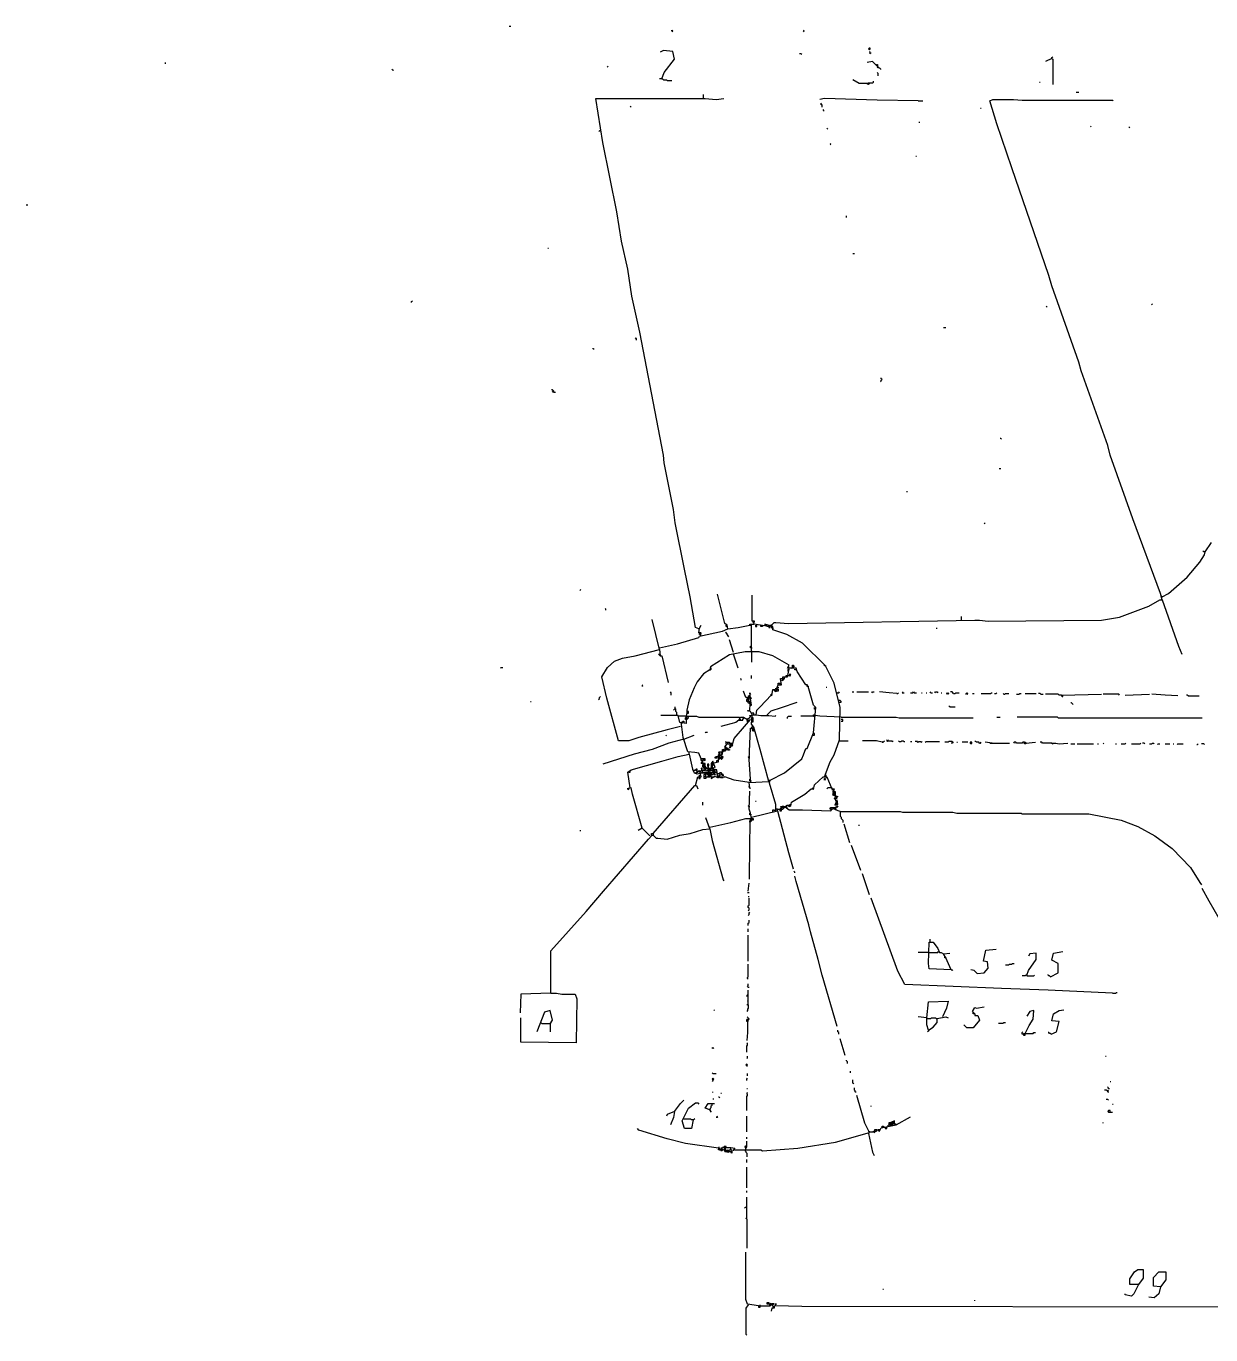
# Model space of a CAD drawing. Header units: millimetres. Extents: x 32 to 4162, y 440 to 3057.
# Drawn here: x 32 to 1538, y 1394 to 3057 of the extents above; entities that cross this region are included whole.
import ezdxf

# ---------------------------------------------------------------- set-up
doc = ezdxf.new("R2010")
doc.units = ezdxf.units.MM

msp = doc.modelspace()

# ---------------------------------------------------------------- linework, layer by layer
for points in [[(646, 3057, 0), (648, 3057, 0)], [(853, 3051, 0), (852, 3051, 0)], [(853, 3051, 0), (854, 3052, 0)], [(853, 3051, 0), (854, 3050, 0)], [(1020, 3050, 0), (1021, 3051, 0), (1020, 3052, 0)], [(1104, 3027, 0), (1105, 3028, 0), (1105, 3029, 0), (1104, 3029, 0), (1103, 3028, 0), (1104, 3027, 0)], [(209, 3009, 0), (209, 3011, 0)], [(840, 2990, 0), (843, 2998, 0), (856, 3015, 0), (854, 3025, 0), (842, 3026, 0), (838, 3024, 0)], [(1018, 3021, 0), (1017, 3022, 0), (1015, 3022, 0)], [(1115, 3005, 0), (1108, 3012, 0), (1101, 3011, 0)], [(1105, 3023, 0), (1104, 3024, 0), (1105, 3025, 0)], [(1105, 3023, 0), (1104, 3022, 0)], [(1105, 3023, 0), (1106, 3023, 0)], [(1336, 3016, 0), (1336, 3017, 0), (1337, 3018, 0)], [(1336, 3016, 0), (1337, 3015, 0), (1337, 2983, 0)], [(498, 3001, 0), (497, 3002, 0)], [(498, 3001, 0), (499, 3001, 0)], [(772, 3005, 0), (771, 3006, 0)], [(1114, 3006, 0), (1115, 3007, 0), (1114, 3008, 0), (1113, 3008, 0)], [(1114, 3006, 0), (1115, 3005, 0)], [(1115, 3005, 0), (1114, 3004, 0)], [(1115, 2994, 0), (1115, 2997, 0), (1114, 2998, 0)], [(1115, 3005, 0), (1116, 3004, 0), (1117, 3004, 0), (1118, 3003, 0), (1118, 3002, 0)], [(840, 2990, 0), (837, 2990, 0)], [(840, 2990, 0), (841, 2990, 0), (842, 2989, 0), (846, 2989, 0), (847, 2988, 0), (853, 2988, 0)], [(1102, 2984, 0), (1091, 2984, 0), (1083, 2989, 0)], [(1086, 2988, 0), (1085, 2987, 0)], [(1102, 2984, 0), (1101, 2983, 0)], [(1102, 2984, 0), (1103, 2985, 0), (1108, 2985, 0), (1109, 2986, 0), (1109, 2987, 0)], [(1102, 2984, 0), (1103, 2983, 0), (1104, 2984, 0), (1104, 2985, 0)], [(1320, 2986, 0), (1321, 2986, 0)], [(887, 2291, 0), (883, 2293, 0), (876, 2332, 0), (869, 2367, 0), (857, 2426, 0), (855, 2443, 0), (843, 2502, 0), (842, 2512, 0), (812, 2668, 0), (802, 2714, 0), (797, 2748, 0), (789, 2784, 0), (783, 2821, 0), (765, 2909, 0), (756, 2965, 0), (895, 2965, 0), (909, 2964, 0), (919, 2965, 0)], [(893, 2965, 0), (893, 2970, 0)], [(1166, 2962, 0), (1114, 2963, 0), (1047, 2965, 0), (1041, 2964, 0)], [(1166, 2962, 0), (1172, 2962, 0)], [(1476, 2328, 0), (1474, 2336, 0), (1439, 2431, 0), (1410, 2512, 0), (1407, 2524, 0), (1373, 2619, 0), (1370, 2630, 0), (1336, 2727, 0), (1332, 2740, 0), (1285, 2877, 0), (1266, 2933, 0), (1257, 2962, 0), (1261, 2964, 0), (1287, 2964, 0), (1298, 2963, 0), (1413, 2963, 0), (1414, 2962, 0)], [(1367, 2973, 0), (1370, 2973, 0)], [(801, 2954, 0), (800, 2955, 0)], [(1044, 2954, 0), (1044, 2957, 0), (1043, 2957, 0), (1042, 2958, 0), (1043, 2959, 0)], [(1046, 2949, 0), (1046, 2950, 0), (1045, 2951, 0)], [(1245, 2953, 0), (1246, 2953, 0)], [(1051, 2926, 0), (1050, 2927, 0)], [(1167, 2935, 0), (1168, 2935, 0)], [(1386, 2929, 0), (1385, 2930, 0)], [(1434, 2928, 0), (1435, 2929, 0)], [(762, 2924, 0), (761, 2924, 0), (760, 2923, 0)], [(1055, 2906, 0), (1054, 2907, 0), (1055, 2908, 0)], [(1163, 2892, 0), (1164, 2892, 0)], [(32, 2830, 0), (34, 2830, 0)], [(1075, 2814, 0), (1075, 2816, 0)], [(695, 2775, 0), (696, 2775, 0)], [(1083, 2768, 0), (1085, 2768, 0)], [(522, 2706, 0), (522, 2707, 0), (523, 2708, 0)], [(1329, 2700, 0), (1330, 2701, 0)], [(1464, 2703, 0), (1463, 2704, 0)], [(807, 2658, 0), (808, 2659, 0), (808, 2660, 0), (807, 2660, 0), (806, 2661, 0)], [(1198, 2674, 0), (1201, 2674, 0)], [(754, 2646, 0), (753, 2647, 0), (753, 2648, 0)], [(703, 2592, 0), (703, 2593, 0), (701, 2595, 0), (700, 2595, 0)], [(1119, 2605, 0), (1118, 2606, 0), (1120, 2608, 0), (1119, 2609, 0), (1119, 2610, 0)], [(703, 2592, 0), (702, 2592, 0), (701, 2593, 0), (702, 2594, 0)], [(703, 2592, 0), (705, 2592, 0)], [(1272, 2532, 0), (1271, 2533, 0), (1270, 2533, 0)], [(1269, 2495, 0), (1271, 2495, 0)], [(1152, 2465, 0), (1152, 2466, 0)], [(1250, 2425, 0), (1251, 2426, 0)], [(1476, 2332, 0), (1484, 2336, 0), (1508, 2357, 0), (1524, 2376, 0), (1530, 2385, 0), (1531, 2389, 0), (1539, 2401, 0)], [(1530, 2389, 0), (1529, 2389, 0), (1528, 2390, 0)], [(736, 2340, 0), (737, 2341, 0)], [(924, 2291, 0), (923, 2296, 0), (920, 2298, 0), (911, 2335, 0)], [(1047, 2103, 0), (1054, 2122, 0), (1059, 2131, 0), (1066, 2150, 0), (1067, 2191, 0), (1059, 2222, 0), (1048, 2244, 0), (1019, 2273, 0), (999, 2284, 0), (981, 2290, 0), (981, 2294, 0), (971, 2297, 0), (971, 2295, 0), (957, 2297, 0), (958, 2301, 0), (955, 2301, 0), (955, 2334, 0)], [(1476, 2332, 0), (1475, 2333, 0)], [(769, 2315, 0), (769, 2316, 0), (768, 2317, 0)], [(978, 2294, 0), (983, 2299, 0), (985, 2299, 0), (1001, 2298, 0), (1238, 2302, 0), (1244, 2302, 0), (1255, 2301, 0), (1399, 2302, 0), (1422, 2306, 0), (1459, 2320, 0), (1473, 2328, 0), (1476, 2328, 0), (1497, 2269, 0), (1501, 2259, 0)], [(1476, 2328, 0), (1476, 2327, 0)], [(837, 2265, 0), (828, 2303, 0)], [(837, 2267, 0), (860, 2272, 0), (887, 2280, 0), (888, 2282, 0), (917, 2288, 0), (924, 2291, 0), (937, 2293, 0), (952, 2296, 0), (954, 2295, 0)], [(889, 2282, 0), (890, 2286, 0), (887, 2286, 0), (888, 2292, 0), (890, 2296, 0)], [(923, 2294, 0), (922, 2294, 0), (922, 2296, 0)], [(952, 2296, 0), (952, 2297, 0), (954, 2297, 0)], [(952, 2296, 0), (952, 2295, 0)], [(954, 2263, 0), (954, 2297, 0), (957, 2297, 0)], [(957, 2299, 0), (956, 2299, 0), (956, 2301, 0)], [(957, 2299, 0), (958, 2299, 0)], [(959, 2296, 0), (959, 2294, 0), (961, 2294, 0), (961, 2296, 0)], [(968, 2295, 0), (968, 2294, 0), (966, 2294, 0), (966, 2296, 0)], [(968, 2295, 0), (968, 2296, 0)], [(976, 2294, 0), (974, 2294, 0), (973, 2295, 0), (971, 2295, 0)], [(976, 2295, 0), (976, 2296, 0)], [(976, 2295, 0), (976, 2294, 0)], [(980, 2294, 0), (980, 2296, 0), (979, 2296, 0), (978, 2295, 0)], [(1221, 2302, 0), (1221, 2307, 0)], [(889, 2284, 0), (888, 2284, 0), (888, 2286, 0)], [(889, 2284, 0), (890, 2284, 0)], [(923, 2285, 0), (921, 2287, 0), (925, 2281, 0)], [(923, 2294, 0), (924, 2294, 0)], [(976, 2294, 0), (976, 2293, 0), (978, 2293, 0), (978, 2294, 0)], [(981, 2292, 0), (980, 2292, 0), (980, 2294, 0)], [(981, 2292, 0), (982, 2292, 0)], [(1189, 2292, 0), (1190, 2292, 0)], [(864, 2167, 0), (847, 2163, 0), (811, 2153, 0), (798, 2149, 0), (785, 2149, 0), (770, 2203, 0), (764, 2230, 0), (771, 2242, 0), (780, 2250, 0), (790, 2254, 0), (806, 2257, 0), (837, 2265, 0), (838, 2257, 0), (836, 2259, 0), (838, 2259, 0)], [(837, 2267, 0), (836, 2267, 0)], [(837, 2265, 0), (837, 2264, 0)], [(931, 2261, 0), (926, 2277, 0)], [(954, 2267, 0), (953, 2267, 0), (953, 2269, 0), (954, 2269, 0)], [(954, 2267, 0), (955, 2267, 0)], [(954, 2263, 0), (954, 2262, 0)], [(954, 2262, 0), (954, 2249, 0)], [(838, 2257, 0), (840, 2257, 0), (848, 2223, 0)], [(937, 2241, 0), (931, 2259, 0)], [(1048, 2244, 0), (1047, 2244, 0), (1047, 2246, 0)], [(635, 2241, 0), (636, 2242, 0), (638, 2242, 0)], [(901, 2239, 0), (902, 2239, 0), (903, 2240, 0), (903, 2241, 0), (902, 2241, 0)], [(902, 2241, 0), (901, 2241, 0)], [(954, 2228, 0), (954, 2232, 0)], [(996, 2228, 0), (996, 2230, 0)], [(998, 2230, 0), (998, 2232, 0), (1000, 2232, 0)], [(1000, 2232, 0), (1002, 2232, 0), (1003, 2231, 0), (1004, 2233, 0), (1002, 2233, 0)], [(1001, 2243, 0), (1001, 2242, 0)], [(1001, 2238, 0), (1002, 2238, 0)], [(1002, 2232, 0), (1002, 2231, 0)], [(1005, 2241, 0), (1006, 2242, 0), (1006, 2245, 0), (1007, 2245, 0), (1008, 2244, 0), (1008, 2243, 0), (1006, 2243, 0)], [(1011, 2239, 0), (1009, 2239, 0), (1009, 2240, 0)], [(1048, 2244, 0), (1049, 2244, 0)], [(816, 2218, 0), (815, 2219, 0), (816, 2220, 0)], [(941, 2226, 0), (941, 2227, 0), (940, 2228, 0)], [(952, 2196, 0), (950, 2197, 0), (951, 2204, 0), (947, 2204, 0), (944, 2212, 0)], [(960, 2182, 0), (961, 2188, 0), (965, 2192, 0), (979, 2207, 0), (980, 2206, 0), (981, 2214, 0), (984, 2214, 0), (985, 2211, 0), (983, 2213, 0), (984, 2213, 0), (983, 2212, 0)], [(986, 2215, 0), (988, 2215, 0), (988, 2212, 0), (986, 2212, 0), (986, 2215, 0), (984, 2215, 0)], [(986, 2215, 0), (987, 2214, 0)], [(987, 2217, 0), (988, 2217, 0), (988, 2216, 0), (987, 2217, 0)], [(988, 2220, 0), (988, 2222, 0), (991, 2222, 0), (990, 2221, 0), (990, 2220, 0)], [(988, 2220, 0), (988, 2219, 0)], [(1026, 2218, 0), (1025, 2218, 0), (1025, 2219, 0), (1026, 2218, 0)], [(1026, 2218, 0), (1027, 2218, 0)], [(1049, 2217, 0), (1050, 2217, 0)], [(673, 2199, 0), (674, 2199, 0)], [(761, 2201, 0), (760, 2202, 0), (761, 2203, 0), (761, 2204, 0), (762, 2205, 0)], [(852, 2207, 0), (852, 2210, 0), (851, 2211, 0)], [(950, 2199, 0), (948, 2199, 0), (948, 2201, 0), (949, 2202, 0), (949, 2204, 0), (951, 2202, 0)], [(950, 2201, 0), (949, 2201, 0)], [(951, 2204, 0), (952, 2205, 0), (953, 2205, 0), (952, 2206, 0), (951, 2206, 0), (950, 2205, 0)], [(952, 2198, 0), (951, 2199, 0), (950, 2199, 0)], [(952, 2196, 0), (954, 2196, 0)], [(953, 2202, 0), (954, 2203, 0), (953, 2203, 0)], [(974, 2182, 0), (979, 2187, 0), (992, 2191, 0), (1012, 2198, 0)], [(979, 2207, 0), (979, 2208, 0), (980, 2208, 0), (979, 2207, 0)], [(979, 2207, 0), (979, 2206, 0)], [(1063, 2210, 0), (1062, 2210, 0)], [(1063, 2210, 0), (1065, 2210, 0), (1066, 2211, 0)], [(1066, 2200, 0), (1065, 2200, 0)], [(1066, 2198, 0), (1068, 2198, 0), (1068, 2199, 0), (1067, 2200, 0), (1066, 2200, 0)], [(1082, 2211, 0), (1084, 2211, 0)], [(1088, 2211, 0), (1103, 2211, 0)], [(1107, 2210, 0), (1108, 2211, 0), (1110, 2211, 0)], [(1139, 2209, 0), (1129, 2210, 0), (1117, 2211, 0)], [(1139, 2209, 0), (1140, 2209, 0), (1141, 2210, 0)], [(1147, 2210, 0), (1146, 2211, 0)], [(1147, 2210, 0), (1146, 2209, 0)], [(1147, 2210, 0), (1148, 2210, 0)], [(1156, 2210, 0), (1159, 2210, 0), (1160, 2211, 0), (1161, 2210, 0), (1164, 2210, 0)], [(1170, 2210, 0), (1171, 2210, 0)], [(1176, 2210, 0), (1177, 2210, 0)], [(1182, 2210, 0), (1181, 2211, 0)], [(1182, 2210, 0), (1184, 2210, 0)], [(1187, 2210, 0), (1188, 2211, 0), (1190, 2211, 0), (1191, 2210, 0)], [(1195, 2210, 0), (1196, 2210, 0)], [(1204, 2209, 0), (1203, 2208, 0), (1202, 2209, 0), (1203, 2210, 0), (1204, 2209, 0)], [(1204, 2209, 0), (1205, 2210, 0)], [(1204, 2209, 0), (1205, 2208, 0)], [(1211, 2209, 0), (1209, 2211, 0), (1207, 2211, 0)], [(1211, 2209, 0), (1213, 2209, 0), (1214, 2210, 0), (1218, 2210, 0)], [(1228, 2209, 0), (1227, 2208, 0), (1226, 2208, 0)], [(1228, 2209, 0), (1227, 2210, 0)], [(1228, 2209, 0), (1229, 2210, 0)], [(1228, 2209, 0), (1229, 2208, 0)], [(1235, 2209, 0), (1237, 2209, 0)], [(1246, 2209, 0), (1258, 2209, 0), (1259, 2210, 0), (1260, 2210, 0)], [(1263, 2209, 0), (1265, 2209, 0), (1266, 2210, 0)], [(1275, 2208, 0), (1274, 2209, 0)], [(1275, 2208, 0), (1276, 2208, 0), (1277, 2209, 0), (1281, 2209, 0)], [(1291, 2208, 0), (1294, 2208, 0), (1295, 2209, 0), (1297, 2209, 0)], [(1302, 2209, 0), (1316, 2209, 0)], [(1322, 2208, 0), (1321, 2209, 0), (1319, 2209, 0)], [(1322, 2208, 0), (1325, 2208, 0)], [(1348, 2207, 0), (1345, 2207, 0), (1344, 2208, 0), (1328, 2208, 0)], [(1348, 2207, 0), (1399, 2208, 0)], [(1348, 2207, 0), (1348, 2206, 0), (1349, 2205, 0), (1350, 2205, 0), (1350, 2207, 0)], [(1363, 2195, 0), (1361, 2197, 0), (1360, 2197, 0)], [(1422, 2207, 0), (1421, 2208, 0), (1401, 2208, 0)], [(1429, 2207, 0), (1460, 2208, 0)], [(1496, 2206, 0), (1480, 2207, 0), (1463, 2208, 0)], [(1509, 2206, 0), (1508, 2207, 0), (1507, 2207, 0)], [(1509, 2206, 0), (1523, 2206, 0)], [(857, 2189, 0), (856, 2189, 0), (855, 2188, 0)], [(859, 2181, 0), (859, 2185, 0), (858, 2186, 0), (858, 2189, 0), (857, 2190, 0), (857, 2192, 0)], [(862, 2180, 0), (861, 2180, 0)], [(871, 2176, 0), (870, 2176, 0), (870, 2178, 0), (871, 2179, 0), (871, 2180, 0), (862, 2180, 0)], [(872, 2184, 0), (874, 2184, 0), (874, 2186, 0), (872, 2186, 0)], [(872, 2176, 0), (874, 2178, 0), (873, 2180, 0), (884, 2180, 0), (887, 2179, 0), (939, 2179, 0), (939, 2177, 0)], [(938, 2175, 0), (940, 2179, 0), (944, 2179, 0), (949, 2176, 0), (948, 2174, 0), (950, 2174, 0), (950, 2177, 0), (953, 2179, 0), (952, 2181, 0), (954, 2181, 0)], [(951, 2186, 0), (951, 2188, 0)], [(952, 2089, 0), (951, 2096, 0), (976, 2097, 0), (965, 2138, 0), (957, 2166, 0), (954, 2170, 0), (955, 2182, 0), (960, 2182, 0), (966, 2181, 0), (976, 2181, 0), (984, 2180, 0), (985, 2181, 0)], [(952, 2177, 0), (952, 2179, 0)], [(955, 2184, 0), (954, 2184, 0)], [(954, 2181, 0), (955, 2181, 0), (955, 2182, 0)], [(957, 2182, 0), (957, 2184, 0), (955, 2184, 0)], [(974, 2182, 0), (974, 2181, 0)], [(1000, 2177, 0), (1000, 2179, 0), (1001, 2180, 0), (1005, 2180, 0)], [(1033, 2180, 0), (1017, 2180, 0)], [(1033, 2180, 0), (1033, 2182, 0), (1035, 2182, 0)], [(1033, 2180, 0), (1035, 2180, 0)], [(1035, 2189, 0), (1034, 2189, 0), (1034, 2191, 0)], [(1035, 2189, 0), (1036, 2189, 0)], [(1068, 2179, 0), (1041, 2180, 0), (1035, 2181, 0)], [(1068, 2179, 0), (1138, 2179, 0), (1142, 2178, 0), (1236, 2178, 0)], [(1206, 2192, 0), (1205, 2193, 0)], [(1206, 2192, 0), (1213, 2192, 0)], [(1266, 2179, 0), (1270, 2179, 0)], [(1344, 2178, 0), (1343, 2179, 0), (1292, 2179, 0)], [(865, 2171, 0), (864, 2172, 0)], [(866, 2172, 0), (866, 2173, 0), (867, 2174, 0), (868, 2174, 0), (868, 2172, 0)], [(872, 2176, 0), (871, 2176, 0)], [(938, 2175, 0), (934, 2172, 0), (915, 2167, 0)], [(930, 2144, 0), (932, 2152, 0), (945, 2167, 0), (953, 2176, 0), (952, 2175, 0)], [(938, 2175, 0), (943, 2175, 0), (943, 2176, 0), (944, 2177, 0), (944, 2178, 0)], [(940, 2175, 0), (940, 2176, 0), (939, 2177, 0)], [(948, 2176, 0), (948, 2177, 0)], [(953, 2096, 0), (953, 2100, 0), (951, 2125, 0), (953, 2165, 0), (956, 2165, 0), (955, 2162, 0), (958, 2161, 0)], [(954, 2173, 0), (956, 2173, 0), (956, 2178, 0), (954, 2178, 0)], [(955, 2164, 0), (954, 2165, 0), (955, 2166, 0)], [(955, 2175, 0), (955, 2176, 0)], [(955, 2166, 0), (955, 2167, 0), (956, 2167, 0), (957, 2166, 0)], [(955, 2162, 0), (956, 2163, 0), (957, 2163, 0)], [(1068, 2174, 0), (1070, 2174, 0), (1070, 2176, 0), (1068, 2176, 0)], [(1344, 2178, 0), (1527, 2178, 0)], [(868, 2151, 0), (849, 2146, 0), (828, 2138, 0), (805, 2132, 0), (765, 2119, 0)], [(845, 2155, 0), (846, 2156, 0)], [(868, 2151, 0), (881, 2156, 0)], [(895, 2159, 0), (896, 2160, 0), (898, 2160, 0)], [(922, 2145, 0), (922, 2147, 0), (921, 2148, 0)], [(922, 2147, 0), (924, 2147, 0)], [(924, 2145, 0), (924, 2147, 0), (926, 2147, 0), (926, 2145, 0)], [(928, 2145, 0), (928, 2146, 0), (930, 2146, 0)], [(1032, 2156, 0), (1034, 2156, 0), (1034, 2158, 0), (1033, 2158, 0)], [(1066, 2149, 0), (1077, 2149, 0)], [(1120, 2147, 0), (1113, 2149, 0), (1095, 2149, 0)], [(1120, 2147, 0), (1121, 2147, 0), (1123, 2149, 0)], [(1120, 2147, 0), (1121, 2148, 0)], [(1128, 2149, 0), (1127, 2148, 0), (1126, 2149, 0), (1127, 2150, 0), (1128, 2149, 0)], [(1128, 2149, 0), (1132, 2149, 0), (1133, 2148, 0), (1134, 2149, 0)], [(1142, 2148, 0), (1141, 2149, 0)], [(1142, 2148, 0), (1144, 2148, 0), (1145, 2149, 0), (1147, 2149, 0), (1148, 2148, 0), (1149, 2148, 0)], [(1156, 2148, 0), (1158, 2148, 0)], [(1165, 2147, 0), (1165, 2148, 0), (1162, 2148, 0)], [(1165, 2147, 0), (1166, 2147, 0), (1167, 2148, 0), (1169, 2148, 0), (1170, 2147, 0), (1171, 2148, 0)], [(1175, 2147, 0), (1176, 2148, 0), (1193, 2148, 0)], [(1210, 2147, 0), (1209, 2148, 0), (1205, 2148, 0), (1204, 2147, 0), (1200, 2147, 0)], [(1210, 2147, 0), (1209, 2146, 0), (1208, 2146, 0)], [(1210, 2147, 0), (1211, 2147, 0)], [(1215, 2147, 0), (1216, 2147, 0)], [(1229, 2147, 0), (1222, 2147, 0)], [(1233, 2145, 0), (1234, 2146, 0), (1234, 2147, 0), (1232, 2147, 0), (1232, 2146, 0), (1233, 2145, 0)], [(1244, 2146, 0), (1243, 2147, 0), (1240, 2147, 0), (1239, 2148, 0), (1238, 2148, 0)], [(1244, 2146, 0), (1245, 2146, 0), (1246, 2147, 0)], [(1257, 2146, 0), (1260, 2146, 0), (1251, 2147, 0)], [(1260, 2146, 0), (1282, 2146, 0)], [(1301, 2147, 0), (1299, 2147, 0), (1298, 2146, 0), (1291, 2146, 0), (1290, 2147, 0), (1288, 2147, 0), (1287, 2146, 0)], [(1303, 2146, 0), (1303, 2145, 0), (1301, 2145, 0), (1301, 2147, 0), (1302, 2147, 0), (1303, 2146, 0)], [(1303, 2146, 0), (1315, 2147, 0)], [(1336, 2146, 0), (1324, 2146, 0), (1323, 2147, 0), (1321, 2147, 0)], [(1336, 2146, 0), (1341, 2146, 0), (1345, 2145, 0), (1356, 2146, 0)], [(1336, 2146, 0), (1337, 2145, 0), (1338, 2146, 0)], [(1401, 2145, 0), (1402, 2146, 0)], [(1424, 2145, 0), (1429, 2145, 0), (1430, 2146, 0)], [(1437, 2145, 0), (1448, 2145, 0), (1449, 2146, 0)], [(1454, 2145, 0), (1453, 2146, 0), (1451, 2146, 0)], [(1460, 2145, 0), (1463, 2145, 0), (1464, 2146, 0), (1465, 2146, 0), (1466, 2145, 0)], [(875, 2134, 0), (874, 2135, 0)], [(875, 2132, 0), (875, 2134, 0)], [(906, 2121, 0), (912, 2122, 0), (912, 2128, 0), (914, 2128, 0), (916, 2125, 0), (918, 2128, 0), (915, 2130, 0), (920, 2139, 0), (922, 2139, 0), (923, 2137, 0), (921, 2138, 0), (922, 2139, 0)], [(910, 2127, 0), (908, 2127, 0), (908, 2128, 0), (909, 2129, 0), (910, 2129, 0)], [(912, 2129, 0), (912, 2131, 0), (913, 2132, 0), (913, 2133, 0), (912, 2134, 0), (913, 2135, 0), (914, 2135, 0)], [(916, 2132, 0), (915, 2132, 0)], [(917, 2133, 0), (916, 2134, 0), (916, 2135, 0)], [(916, 2132, 0), (917, 2132, 0), (917, 2133, 0)], [(916, 2128, 0), (916, 2130, 0)], [(919, 2136, 0), (921, 2136, 0), (921, 2137, 0)], [(926, 2138, 0), (920, 2141, 0), (923, 2145, 0), (928, 2145, 0), (930, 2142, 0), (926, 2142, 0), (927, 2143, 0), (928, 2145, 0)], [(920, 2141, 0), (920, 2140, 0)], [(922, 2140, 0), (922, 2141, 0)], [(926, 2138, 0), (926, 2137, 0), (924, 2137, 0), (924, 2139, 0)], [(927, 2140, 0), (926, 2141, 0)], [(927, 2140, 0), (928, 2141, 0), (928, 2142, 0)], [(952, 2127, 0), (951, 2127, 0), (950, 2128, 0), (951, 2129, 0), (952, 2129, 0)], [(1360, 2145, 0), (1365, 2145, 0)], [(1368, 2145, 0), (1389, 2145, 0)], [(1394, 2145, 0), (1395, 2145, 0)], [(1417, 2145, 0), (1418, 2145, 0)], [(1470, 2144, 0), (1471, 2145, 0), (1473, 2145, 0)], [(1480, 2145, 0), (1486, 2145, 0)], [(1490, 2145, 0), (1491, 2145, 0)], [(1495, 2144, 0), (1496, 2145, 0), (1503, 2145, 0)], [(1520, 2144, 0), (1521, 2144, 0), (1522, 2145, 0)], [(1530, 2144, 0), (1529, 2145, 0), (1526, 2145, 0)], [(885, 2109, 0), (885, 2113, 0), (884, 2113, 0), (882, 2111, 0), (880, 2111, 0)], [(891, 2124, 0), (890, 2124, 0), (890, 2126, 0)], [(911, 2104, 0), (910, 2112, 0), (890, 2114, 0), (891, 2109, 0), (904, 2109, 0), (907, 2106, 0), (908, 2106, 0), (908, 2105, 0)], [(891, 2124, 0), (893, 2124, 0)], [(892, 2120, 0), (892, 2122, 0), (891, 2122, 0)], [(894, 2116, 0), (892, 2116, 0), (892, 2118, 0), (893, 2119, 0), (893, 2118, 0), (894, 2118, 0)], [(894, 2116, 0), (893, 2115, 0), (893, 2114, 0), (892, 2114, 0)], [(894, 2118, 0), (895, 2118, 0)], [(896, 2115, 0), (896, 2116, 0), (894, 2116, 0)], [(896, 2115, 0), (897, 2114, 0)], [(899, 2117, 0), (900, 2117, 0), (900, 2119, 0), (898, 2119, 0), (898, 2117, 0), (899, 2116, 0), (899, 2115, 0)], [(904, 2117, 0), (903, 2117, 0)], [(904, 2115, 0), (905, 2118, 0), (905, 2121, 0), (906, 2121, 0)], [(904, 2113, 0), (904, 2115, 0)], [(905, 2115, 0), (906, 2114, 0), (906, 2115, 0)], [(910, 2122, 0), (910, 2124, 0), (911, 2124, 0)], [(912, 2126, 0), (912, 2127, 0), (913, 2126, 0), (914, 2126, 0), (914, 2127, 0)], [(917, 2126, 0), (916, 2127, 0), (916, 2128, 0)], [(798, 2109, 0), (800, 2109, 0), (800, 2111, 0)], [(885, 2110, 0), (883, 2112, 0)], [(883, 2108, 0), (883, 2107, 0)], [(885, 2109, 0), (885, 2108, 0)], [(887, 2110, 0), (887, 2111, 0)], [(887, 2110, 0), (887, 2109, 0)], [(887, 2103, 0), (888, 2104, 0), (888, 2105, 0), (889, 2105, 0)], [(887, 2103, 0), (887, 2101, 0), (889, 2101, 0), (889, 2103, 0)], [(891, 2110, 0), (892, 2110, 0)], [(896, 2103, 0), (896, 2101, 0), (894, 2101, 0), (894, 2106, 0), (895, 2107, 0), (895, 2106, 0)], [(896, 2103, 0), (895, 2103, 0), (895, 2104, 0), (896, 2103, 0)], [(896, 2111, 0), (897, 2111, 0), (897, 2112, 0), (896, 2111, 0)], [(896, 2103, 0), (896, 2107, 0), (901, 2107, 0), (901, 2105, 0), (898, 2106, 0)], [(896, 2103, 0), (901, 2103, 0), (902, 2104, 0), (901, 2104, 0), (900, 2105, 0)], [(900, 2105, 0), (899, 2104, 0), (898, 2104, 0)], [(900, 2105, 0), (900, 2106, 0), (901, 2105, 0)], [(903, 2107, 0), (904, 2108, 0), (904, 2109, 0)], [(903, 2106, 0), (905, 2106, 0)], [(903, 2103, 0), (905, 2103, 0)], [(904, 2109, 0), (905, 2110, 0), (907, 2110, 0), (908, 2111, 0), (906, 2111, 0), (905, 2110, 0)], [(905, 2103, 0), (907, 2103, 0)], [(908, 2109, 0), (907, 2108, 0), (906, 2108, 0), (906, 2110, 0)], [(908, 2109, 0), (910, 2109, 0)], [(909, 2111, 0), (910, 2111, 0)], [(910, 2109, 0), (911, 2109, 0)], [(916, 2106, 0), (916, 2108, 0), (914, 2108, 0), (913, 2107, 0), (911, 2107, 0), (911, 2106, 0), (910, 2107, 0)], [(911, 2104, 0), (916, 2106, 0), (917, 2105, 0), (919, 2105, 0)], [(918, 2102, 0), (915, 2102, 0), (914, 2103, 0), (913, 2103, 0), (912, 2102, 0), (911, 2102, 0), (911, 2104, 0)], [(913, 2106, 0), (914, 2107, 0)], [(916, 2106, 0), (917, 2107, 0), (918, 2106, 0)], [(951, 2096, 0), (932, 2099, 0), (920, 2103, 0)], [(953, 2098, 0), (952, 2098, 0), (952, 2100, 0)], [(953, 2098, 0), (954, 2098, 0)], [(975, 2099, 0), (977, 2099, 0)], [(1047, 2101, 0), (1048, 2101, 0), (1047, 2099, 0), (1047, 2101, 0)], [(1049, 2103, 0), (1049, 2105, 0), (1048, 2105, 0)], [(1049, 2103, 0), (1050, 2102, 0)], [(815, 2038, 0), (803, 2081, 0), (801, 2089, 0), (796, 2088, 0), (798, 2087, 0), (798, 2089, 0)], [(829, 2031, 0), (882, 2092, 0), (884, 2092, 0), (886, 2088, 0)], [(952, 2089, 0), (951, 2090, 0), (951, 2091, 0)], [(952, 2089, 0), (952, 2088, 0)], [(1032, 2088, 0), (1032, 2089, 0), (1033, 2089, 0), (1032, 2088, 0)], [(1032, 2088, 0), (1032, 2087, 0)], [(1055, 2089, 0), (1051, 2089, 0), (1050, 2088, 0)], [(1057, 2088, 0), (1056, 2089, 0), (1055, 2089, 0)], [(1058, 2086, 0), (1057, 2086, 0), (1057, 2087, 0), (1058, 2086, 0)], [(1058, 2084, 0), (1057, 2084, 0)], [(1059, 2081, 0), (1058, 2082, 0), (1057, 2082, 0)], [(1059, 2081, 0), (1060, 2082, 0), (1061, 2082, 0)], [(1061, 2079, 0), (1059, 2081, 0)], [(1063, 2078, 0), (1062, 2077, 0), (1061, 2077, 0), (1061, 2079, 0)], [(892, 2067, 0), (892, 2071, 0)], [(952, 2065, 0), (951, 2065, 0), (950, 2066, 0), (951, 2067, 0)], [(959, 2072, 0), (960, 2072, 0)], [(987, 2060, 0), (987, 2062, 0), (994, 2062, 0), (997, 2065, 0), (1002, 2061, 0), (1019, 2061, 0), (1055, 2060, 0), (1057, 2063, 0), (1060, 2062, 0), (1059, 2064, 0), (1061, 2064, 0)], [(990, 2062, 0), (991, 2063, 0), (992, 2063, 0), (993, 2064, 0), (993, 2066, 0), (995, 2066, 0), (995, 2065, 0)], [(993, 2064, 0), (992, 2065, 0), (991, 2065, 0), (991, 2064, 0)], [(994, 2064, 0), (995, 2064, 0), (995, 2065, 0)], [(997, 2065, 0), (997, 2066, 0), (999, 2066, 0)], [(997, 2065, 0), (997, 2064, 0)], [(999, 2064, 0), (999, 2067, 0), (1003, 2067, 0), (1003, 2065, 0), (1001, 2066, 0), (1003, 2067, 0)], [(999, 2064, 0), (999, 2063, 0)], [(1003, 2067, 0), (1003, 2068, 0), (1004, 2068, 0), (1003, 2067, 0)], [(1055, 2062, 0), (1054, 2062, 0), (1054, 2063, 0), (1055, 2064, 0), (1059, 2064, 0)], [(1061, 2076, 0), (1063, 2076, 0)], [(1061, 2074, 0), (1061, 2072, 0)], [(1067, 2059, 0), (1061, 2061, 0), (1062, 2066, 0), (1064, 2066, 0), (1063, 2064, 0), (1063, 2065, 0)], [(1063, 2070, 0), (1062, 2070, 0), (1062, 2068, 0), (1063, 2068, 0)], [(901, 2037, 0), (896, 2051, 0)], [(901, 2039, 0), (928, 2045, 0), (947, 2050, 0), (956, 2050, 0), (956, 2048, 0), (952, 2048, 0), (951, 1977, 0), (951, 1973, 0)], [(952, 2046, 0), (951, 2046, 0)], [(954, 2055, 0), (952, 2055, 0), (952, 2057, 0)], [(952, 2046, 0), (953, 2046, 0), (954, 2047, 0), (954, 2048, 0)], [(954, 2048, 0), (954, 2049, 0), (953, 2049, 0), (954, 2050, 0)], [(954, 2052, 0), (987, 2060, 0), (1001, 2007, 0), (1007, 1986, 0)], [(981, 2059, 0), (981, 2061, 0), (983, 2061, 0), (983, 2060, 0)], [(987, 2062, 0), (986, 2062, 0)], [(990, 2062, 0), (990, 2060, 0), (992, 2060, 0), (992, 2062, 0)], [(1055, 2062, 0), (1057, 2062, 0)], [(1061, 2062, 0), (1062, 2061, 0)], [(1067, 2059, 0), (1143, 2059, 0), (1146, 2058, 0), (1210, 2058, 0), (1215, 2057, 0), (1297, 2057, 0), (1298, 2056, 0), (1383, 2056, 0), (1424, 2048, 0), (1445, 2040, 0), (1467, 2028, 0), (1489, 2012, 0), (1512, 1988, 0), (1524, 1969, 0), (1526, 1966, 0)], [(1067, 2059, 0), (1067, 2053, 0), (1068, 2052, 0), (1068, 2050, 0), (1070, 2048, 0), (1070, 2045, 0)], [(699, 1828, 0), (699, 1882, 0), (744, 1932, 0), (766, 1958, 0), (823, 2024, 0), (828, 2029, 0), (829, 2029, 0), (833, 2025, 0), (835, 2025, 0), (847, 2024, 0), (863, 2029, 0), (876, 2031, 0), (892, 2036, 0), (901, 2037, 0), (904, 2022, 0), (918, 1972, 0), (919, 1971, 0)], [(736, 2035, 0), (737, 2035, 0)], [(825, 2028, 0), (815, 2038, 0), (810, 2035, 0)], [(815, 2038, 0), (816, 2037, 0)], [(827, 2029, 0), (827, 2031, 0), (829, 2031, 0), (829, 2029, 0)], [(901, 2039, 0), (900, 2039, 0)], [(1079, 2019, 0), (1072, 2043, 0)], [(1091, 2041, 0), (1091, 2042, 0)], [(1093, 1984, 0), (1081, 2016, 0)], [(1009, 1981, 0), (1009, 1982, 0), (1008, 1983, 0)], [(1104, 1953, 0), (1095, 1980, 0)], [(950, 1958, 0), (951, 1968, 0)], [(1063, 1786, 0), (1044, 1851, 0), (1039, 1871, 0), (1029, 1906, 0), (1027, 1915, 0), (1011, 1970, 0), (1009, 1977, 0)], [(949, 1956, 0), (951, 1956, 0)], [(950, 1951, 0), (951, 1951, 0)], [(950, 1933, 0), (951, 1934, 0), (951, 1936, 0), (950, 1937, 0), (950, 1939, 0), (951, 1940, 0), (951, 1949, 0)], [(1413, 1828, 0), (1331, 1832, 0), (1272, 1834, 0), (1149, 1839, 0), (1140, 1856, 0), (1106, 1949, 0)], [(1723, 1741, 0), (1712, 1747, 0), (1684, 1766, 0), (1656, 1790, 0), (1614, 1833, 0), (1575, 1883, 0), (1559, 1906, 0), (1555, 1912, 0), (1536, 1945, 0), (1527, 1961, 0)], [(950, 1927, 0), (951, 1928, 0), (951, 1930, 0), (952, 1931, 0)], [(950, 1914, 0), (950, 1917, 0), (951, 1918, 0), (951, 1921, 0)], [(950, 1906, 0), (950, 1910, 0)], [(950, 1869, 0), (950, 1902, 0)], [(1181, 1894, 0), (1181, 1897, 0)], [(1179, 1880, 0), (1166, 1880, 0)], [(1208, 1858, 0), (1180, 1859, 0), (1179, 1866, 0), (1180, 1893, 0), (1185, 1893, 0), (1191, 1885, 0), (1193, 1880, 0), (1195, 1880, 0), (1198, 1878, 0)], [(1179, 1880, 0), (1191, 1880, 0), (1192, 1881, 0)], [(1241, 1853, 0), (1250, 1854, 0), (1255, 1860, 0), (1254, 1868, 0), (1249, 1869, 0), (1252, 1883, 0), (1265, 1884, 0)], [(1334, 1849, 0), (1344, 1854, 0), (1344, 1866, 0), (1336, 1870, 0), (1338, 1879, 0), (1350, 1881, 0)], [(950, 1846, 0), (949, 1847, 0), (949, 1848, 0), (950, 1849, 0), (950, 1865, 0)], [(1208, 1858, 0), (1201, 1873, 0), (1198, 1878, 0), (1206, 1879, 0)], [(1201, 1873, 0), (1200, 1873, 0), (1200, 1875, 0)], [(1201, 1873, 0), (1202, 1873, 0)], [(1277, 1864, 0), (1281, 1864, 0), (1282, 1865, 0), (1285, 1865, 0), (1286, 1866, 0), (1288, 1866, 0)], [(1304, 1851, 0), (1306, 1857, 0), (1316, 1871, 0), (1316, 1879, 0), (1308, 1878, 0), (1306, 1875, 0)], [(1208, 1858, 0), (1209, 1858, 0), (1210, 1857, 0)], [(1241, 1853, 0), (1237, 1857, 0), (1233, 1858, 0)], [(1304, 1851, 0), (1303, 1851, 0), (1302, 1850, 0), (1298, 1850, 0)], [(1304, 1851, 0), (1304, 1850, 0), (1313, 1850, 0), (1314, 1851, 0)], [(1334, 1849, 0), (1333, 1850, 0), (1332, 1850, 0), (1331, 1851, 0), (1331, 1852, 0)], [(950, 1836, 0), (949, 1837, 0), (950, 1838, 0), (950, 1840, 0)], [(950, 1836, 0), (951, 1836, 0)], [(950, 1813, 0), (950, 1832, 0)], [(699, 1828, 0), (661, 1827, 0), (660, 1803, 0)], [(699, 1828, 0), (706, 1828, 0), (713, 1827, 0), (730, 1827, 0), (732, 1821, 0), (731, 1765, 0), (661, 1766, 0), (661, 1797, 0)], [(950, 1824, 0), (949, 1824, 0), (948, 1825, 0), (949, 1826, 0), (950, 1826, 0)], [(950, 1813, 0), (950, 1809, 0), (949, 1808, 0), (949, 1806, 0), (948, 1805, 0)], [(950, 1817, 0), (949, 1818, 0), (950, 1819, 0)], [(950, 1813, 0), (949, 1813, 0), (949, 1814, 0), (950, 1813, 0)], [(1413, 1828, 0), (1417, 1828, 0), (1418, 1829, 0), (1419, 1829, 0)], [(698, 1789, 0), (701, 1794, 0), (698, 1806, 0), (691, 1804, 0), (681, 1779, 0)], [(906, 1806, 0), (907, 1807, 0)], [(949, 1792, 0), (950, 1792, 0), (950, 1794, 0), (951, 1795, 0), (949, 1797, 0), (950, 1798, 0)], [(1178, 1796, 0), (1177, 1796, 0), (1177, 1797, 0)], [(1178, 1796, 0), (1182, 1796, 0), (1183, 1797, 0), (1188, 1797, 0), (1189, 1796, 0), (1190, 1796, 0)], [(1179, 1781, 0), (1185, 1785, 0), (1190, 1791, 0), (1190, 1796, 0), (1201, 1798, 0), (1204, 1797, 0)], [(1238, 1802, 0), (1238, 1800, 0), (1242, 1800, 0), (1244, 1794, 0), (1236, 1784, 0), (1228, 1784, 0), (1224, 1788, 0)], [(1238, 1802, 0), (1235, 1805, 0), (1238, 1810, 0), (1240, 1809, 0), (1250, 1811, 0)], [(1238, 1802, 0), (1236, 1802, 0), (1236, 1804, 0)], [(1302, 1777, 0), (1307, 1787, 0), (1312, 1795, 0), (1313, 1806, 0), (1308, 1805, 0), (1304, 1799, 0)], [(1335, 1776, 0), (1342, 1779, 0), (1345, 1792, 0), (1336, 1793, 0), (1338, 1802, 0), (1345, 1806, 0), (1351, 1807, 0)], [(698, 1789, 0), (688, 1789, 0), (687, 1790, 0), (686, 1790, 0)], [(698, 1789, 0), (699, 1790, 0)], [(698, 1789, 0), (698, 1779, 0)], [(949, 1792, 0), (948, 1792, 0), (948, 1794, 0), (949, 1795, 0), (949, 1794, 0), (950, 1794, 0)], [(949, 1792, 0), (949, 1778, 0), (948, 1768, 0)], [(1065, 1776, 0), (1065, 1778, 0), (1064, 1779, 0), (1064, 1781, 0)], [(1179, 1781, 0), (1179, 1780, 0), (1178, 1779, 0)], [(1268, 1790, 0), (1274, 1790, 0), (1275, 1791, 0), (1277, 1791, 0)], [(948, 1753, 0), (948, 1761, 0), (949, 1762, 0), (949, 1764, 0), (948, 1765, 0)], [(1073, 1749, 0), (1067, 1770, 0)], [(1300, 1776, 0), (1298, 1776, 0), (1298, 1778, 0), (1299, 1779, 0)], [(1300, 1776, 0), (1300, 1777, 0), (1312, 1777, 0), (1313, 1778, 0), (1315, 1778, 0)], [(1300, 1776, 0), (1300, 1775, 0), (1302, 1775, 0), (1302, 1777, 0)], [(1335, 1776, 0), (1334, 1777, 0), (1333, 1777, 0), (1332, 1778, 0), (1331, 1778, 0)], [(904, 1758, 0), (905, 1759, 0), (906, 1758, 0)], [(948, 1745, 0), (949, 1746, 0), (949, 1748, 0)], [(1404, 1748, 0), (1405, 1748, 0)], [(948, 1736, 0), (949, 1737, 0), (948, 1738, 0), (947, 1737, 0), (948, 1736, 0)], [(948, 1736, 0), (948, 1735, 0)], [(1076, 1739, 0), (1076, 1741, 0), (1075, 1742, 0), (1075, 1743, 0)], [(905, 1726, 0), (904, 1727, 0)], [(905, 1718, 0), (906, 1719, 0), (905, 1720, 0), (904, 1719, 0), (905, 1718, 0)], [(905, 1718, 0), (905, 1717, 0), (904, 1716, 0)], [(905, 1726, 0), (909, 1726, 0)], [(948, 1717, 0), (948, 1719, 0), (949, 1720, 0)], [(949, 1723, 0), (949, 1726, 0)], [(1080, 1727, 0), (1080, 1729, 0)], [(1084, 1713, 0), (1083, 1714, 0), (1083, 1718, 0)], [(1410, 1716, 0), (1411, 1716, 0)], [(905, 1702, 0), (905, 1703, 0)], [(915, 1701, 0), (916, 1701, 0)], [(933, 1629, 0), (966, 1629, 0), (968, 1628, 0), (1013, 1631, 0), (1061, 1639, 0), (1104, 1651, 0), (1098, 1663, 0), (1088, 1698, 0)], [(948, 1707, 0), (949, 1707, 0)], [(948, 1679, 0), (948, 1697, 0), (949, 1698, 0), (949, 1700, 0), (948, 1701, 0), (949, 1702, 0)], [(1087, 1702, 0), (1086, 1703, 0), (1086, 1704, 0), (1085, 1705, 0), (1085, 1708, 0)], [(1407, 1703, 0), (1408, 1704, 0), (1407, 1705, 0), (1406, 1704, 0), (1405, 1705, 0), (1403, 1705, 0)], [(1406, 1704, 0), (1407, 1703, 0)], [(1408, 1707, 0), (1407, 1708, 0), (1408, 1709, 0)], [(1407, 1703, 0), (1408, 1702, 0)], [(1408, 1707, 0), (1409, 1707, 0)], [(880, 1667, 0), (878, 1656, 0), (869, 1656, 0), (866, 1666, 0), (874, 1682, 0), (883, 1689, 0), (886, 1689, 0), (887, 1687, 0)], [(901, 1680, 0), (895, 1682, 0), (899, 1688, 0), (907, 1688, 0)], [(901, 1680, 0), (902, 1681, 0), (902, 1682, 0), (903, 1683, 0), (903, 1685, 0), (904, 1686, 0), (904, 1688, 0)], [(901, 1680, 0), (901, 1679, 0), (903, 1677, 0)], [(901, 1680, 0), (902, 1679, 0)], [(905, 1694, 0), (906, 1694, 0)], [(914, 1695, 0), (913, 1696, 0), (912, 1696, 0)], [(1106, 1684, 0), (1106, 1685, 0)], [(1408, 1692, 0), (1407, 1693, 0), (1405, 1693, 0)], [(1413, 1687, 0), (1414, 1687, 0)], [(856, 1678, 0), (847, 1674, 0), (846, 1672, 0)], [(856, 1678, 0), (855, 1670, 0), (851, 1661, 0)], [(880, 1667, 0), (878, 1667, 0), (877, 1668, 0), (868, 1668, 0)], [(880, 1667, 0), (882, 1669, 0)], [(911, 1671, 0), (910, 1672, 0), (911, 1670, 0), (909, 1670, 0)], [(948, 1652, 0), (948, 1672, 0)], [(1129, 1661, 0), (1129, 1664, 0), (1131, 1664, 0), (1136, 1663, 0), (1136, 1666, 0), (1131, 1664, 0)], [(1131, 1664, 0), (1131, 1663, 0)], [(1133, 1664, 0), (1136, 1664, 0), (1135, 1665, 0)], [(1401, 1663, 0), (1401, 1664, 0)], [(1410, 1677, 0), (1410, 1679, 0), (1408, 1679, 0), (1407, 1678, 0), (1408, 1677, 0), (1413, 1677, 0)], [(912, 1631, 0), (870, 1637, 0), (847, 1643, 0), (811, 1654, 0), (809, 1656, 0)], [(1104, 1652, 0), (1103, 1653, 0)], [(1103, 1650, 0), (1108, 1626, 0), (1110, 1622, 0)], [(1109, 1652, 0), (1109, 1653, 0), (1111, 1653, 0)], [(1109, 1652, 0), (1109, 1651, 0)], [(1111, 1653, 0), (1113, 1653, 0), (1113, 1654, 0)], [(1115, 1654, 0), (1115, 1655, 0), (1117, 1655, 0)], [(1115, 1654, 0), (1115, 1653, 0)], [(1120, 1657, 0), (1120, 1659, 0), (1122, 1659, 0), (1122, 1658, 0)], [(1124, 1658, 0), (1124, 1656, 0), (1126, 1656, 0), (1126, 1658, 0)], [(1129, 1661, 0), (1129, 1660, 0)], [(1131, 1660, 0), (1131, 1661, 0), (1133, 1661, 0), (1133, 1660, 0)], [(1131, 1660, 0), (1131, 1659, 0)], [(915, 1628, 0), (918, 1630, 0), (917, 1628, 0), (912, 1629, 0), (913, 1633, 0)], [(914, 1630, 0), (913, 1631, 0), (912, 1631, 0)], [(913, 1629, 0), (921, 1634, 0), (922, 1632, 0)], [(914, 1630, 0), (913, 1629, 0)], [(916, 1631, 0), (916, 1632, 0)], [(916, 1630, 0), (917, 1629, 0)], [(918, 1632, 0), (918, 1633, 0)], [(918, 1632, 0), (918, 1631, 0)], [(920, 1633, 0), (920, 1634, 0)], [(920, 1627, 0), (920, 1632, 0), (928, 1632, 0), (933, 1631, 0), (931, 1629, 0)], [(921, 1628, 0), (921, 1631, 0)], [(928, 1629, 0), (928, 1631, 0)], [(946, 1629, 0), (947, 1630, 0), (947, 1632, 0), (948, 1633, 0), (948, 1640, 0)], [(947, 1632, 0), (946, 1632, 0), (946, 1633, 0), (947, 1634, 0), (948, 1634, 0)], [(947, 1632, 0), (948, 1632, 0)], [(948, 1643, 0), (948, 1645, 0)], [(920, 1627, 0), (925, 1626, 0), (926, 1629, 0), (929, 1629, 0), (929, 1625, 0), (928, 1627, 0)], [(920, 1627, 0), (924, 1628, 0), (926, 1629, 0)], [(921, 1628, 0), (920, 1627, 0)], [(921, 1628, 0), (922, 1627, 0), (922, 1628, 0)], [(922, 1628, 0), (923, 1629, 0), (924, 1628, 0)], [(925, 1627, 0), (928, 1627, 0)], [(931, 1629, 0), (931, 1628, 0)], [(946, 1629, 0), (946, 1628, 0), (947, 1627, 0), (947, 1626, 0), (948, 1625, 0), (948, 1620, 0)], [(948, 1613, 0), (948, 1617, 0)], [(948, 1581, 0), (948, 1607, 0)], [(948, 1575, 0), (948, 1577, 0)], [(948, 1541, 0), (948, 1569, 0)], [(948, 1556, 0), (946, 1556, 0), (945, 1555, 0)], [(948, 1541, 0), (947, 1542, 0), (948, 1543, 0)], [(948, 1541, 0), (948, 1504, 0)], [(963, 1431, 0), (949, 1433, 0), (947, 1439, 0), (947, 1499, 0)], [(1446, 1458, 0), (1435, 1458, 0), (1435, 1465, 0), (1441, 1474, 0), (1445, 1477, 0), (1452, 1477, 0), (1452, 1466, 0), (1446, 1458, 0)], [(1474, 1455, 0), (1465, 1456, 0), (1465, 1467, 0), (1472, 1474, 0), (1481, 1474, 0), (1481, 1464, 0), (1474, 1455, 0)], [(1121, 1452, 0), (1122, 1452, 0)], [(1446, 1458, 0), (1440, 1446, 0), (1437, 1443, 0), (1429, 1445, 0), (1429, 1446, 0)], [(1474, 1455, 0), (1472, 1446, 0), (1466, 1441, 0), (1459, 1442, 0)], [(950, 1432, 0), (947, 1428, 0), (947, 1395, 0), (948, 1394, 0)], [(950, 1432, 0), (950, 1433, 0)], [(963, 1431, 0), (977, 1431, 0), (977, 1431, 0)], [(963, 1431, 0), (963, 1429, 0), (965, 1429, 0), (965, 1431, 0)], [(965, 1431, 0), (965, 1432, 0)], [(977, 1431, 0), (978, 1432, 0), (977, 1433, 0), (974, 1433, 0), (974, 1435, 0), (976, 1435, 0), (976, 1433, 0)], [(977, 1431, 0), (978, 1431, 0), (979, 1432, 0), (978, 1433, 0), (978, 1434, 0), (979, 1434, 0), (978, 1433, 0)], [(981, 1428, 0), (983, 1431, 0), (983, 1428, 0), (980, 1428, 0), (979, 1424, 0)], [(981, 1430, 0), (980, 1434, 0), (983, 1434, 0), (981, 1432, 0), (980, 1432, 0)], [(1238, 1437, 0), (1238, 1438, 0)], [(981, 1430, 0), (982, 1430, 0)]]:
    msp.add_polyline3d(points)
at = {"lineweight": 30}
for points in [[(1336, 3016, 0), (1328, 3012, 0)], [(985, 2060, 0), (985, 2068, 0), (977, 2095, 0), (978, 2099, 0), (996, 2108, 0), (1018, 2126, 0), (1020, 2131, 0), (1023, 2139, 0), (1025, 2139, 0), (1033, 2159, 0), (1036, 2191, 0), (1033, 2194, 0), (1026, 2218, 0), (1025, 2220, 0), (1023, 2220, 0), (1012, 2237, 0), (1011, 2241, 0), (1000, 2241, 0), (1002, 2245, 0), (981, 2257, 0), (964, 2262, 0), (946, 2262, 0), (926, 2258, 0), (902, 2243, 0), (901, 2239, 0), (893, 2234, 0), (885, 2224, 0), (881, 2216, 0), (875, 2201, 0), (872, 2188, 0), (871, 2171, 0), (863, 2172, 0), (861, 2181, 0), (839, 2181, 0)], [(994, 2228, 0), (994, 2230, 0), (1000, 2230, 0), (1002, 2240, 0), (1000, 2238, 0), (1001, 2238, 0)], [(986, 2215, 0), (988, 2220, 0), (992, 2220, 0), (991, 2228, 0), (996, 2228, 0), (993, 2225, 0), (994, 2227, 0), (995, 2226, 0)], [(955, 2182, 0), (953, 2186, 0), (949, 2187, 0), (952, 2188, 0), (953, 2203, 0), (952, 2210, 0), (953, 2208, 0)], [(952, 2194, 0), (954, 2194, 0), (953, 2202, 0)], [(895, 2114, 0), (895, 2120, 0), (890, 2120, 0), (893, 2125, 0), (895, 2124, 0), (895, 2126, 0), (890, 2126, 0), (887, 2133, 0), (882, 2134, 0), (873, 2135, 0), (867, 2153, 0), (865, 2170, 0), (866, 2172, 0)], [(800, 2089, 0), (797, 2109, 0), (801, 2112, 0), (840, 2123, 0), (861, 2129, 0), (875, 2132, 0), (879, 2113, 0), (881, 2108, 0), (883, 2108, 0), (885, 2107, 0), (890, 2108, 0), (902, 2108, 0), (903, 2101, 0), (907, 2104, 0), (909, 2103, 0), (920, 2103, 0), (920, 2103, 0)], [(910, 2127, 0), (910, 2129, 0), (914, 2129, 0), (914, 2135, 0), (917, 2135, 0), (917, 2138, 0), (919, 2138, 0)], [(895, 2113, 0), (895, 2111, 0), (891, 2111, 0), (891, 2112, 0), (894, 2112, 0), (895, 2113, 0)], [(895, 2113, 0), (897, 2115, 0), (902, 2114, 0), (908, 2115, 0), (905, 2123, 0), (903, 2120, 0), (903, 2115, 0)], [(883, 2108, 0), (889, 2111, 0), (889, 2109, 0)], [(883, 2092, 0), (886, 2103, 0), (890, 2103, 0), (889, 2109, 0)], [(905, 2106, 0), (908, 2108, 0), (908, 2112, 0), (899, 2110, 0), (898, 2112, 0), (903, 2112, 0), (899, 2111, 0)], [(1004, 2066, 0), (1005, 2071, 0), (1022, 2081, 0), (1030, 2088, 0), (1032, 2088, 0), (1033, 2087, 0), (1034, 2093, 0), (1045, 2103, 0), (1050, 2103, 0), (1056, 2088, 0), (1059, 2088, 0), (1057, 2080, 0), (1064, 2078, 0), (1061, 2075, 0), (1059, 2076, 0), (1062, 2072, 0), (1060, 2067, 0), (1064, 2068, 0), (1063, 2074, 0)], [(954, 2050, 0), (953, 2057, 0), (951, 2062, 0), (952, 2085, 0)], [(1061, 2079, 0), (1061, 2084, 0), (1059, 2084, 0), (1059, 2081, 0), (1058, 2080, 0)], [(1177, 1797, 0), (1179, 1817, 0), (1204, 1818, 0), (1202, 1809, 0), (1197, 1798, 0)], [(1179, 1781, 0), (1177, 1788, 0), (1177, 1797, 0), (1166, 1798, 0)], [(856, 1678, 0), (864, 1688, 0), (868, 1692, 0)], [(1104, 1652, 0), (1109, 1652, 0), (1111, 1651, 0), (1111, 1655, 0), (1113, 1655, 0), (1117, 1653, 0), (1119, 1657, 0), (1138, 1661, 0), (1156, 1671, 0)], [(1127, 1659, 0), (1130, 1662, 0), (1138, 1662, 0)], [(2078, 1426, 0), (2077, 1425, 0), (1554, 1429, 0), (1018, 1430, 0), (984, 1431, 0), (985, 1434, 0), (985, 1432, 0)]]:
    msp.add_polyline3d(points, dxfattribs=at)

doc.saveas('drawing.dxf')
